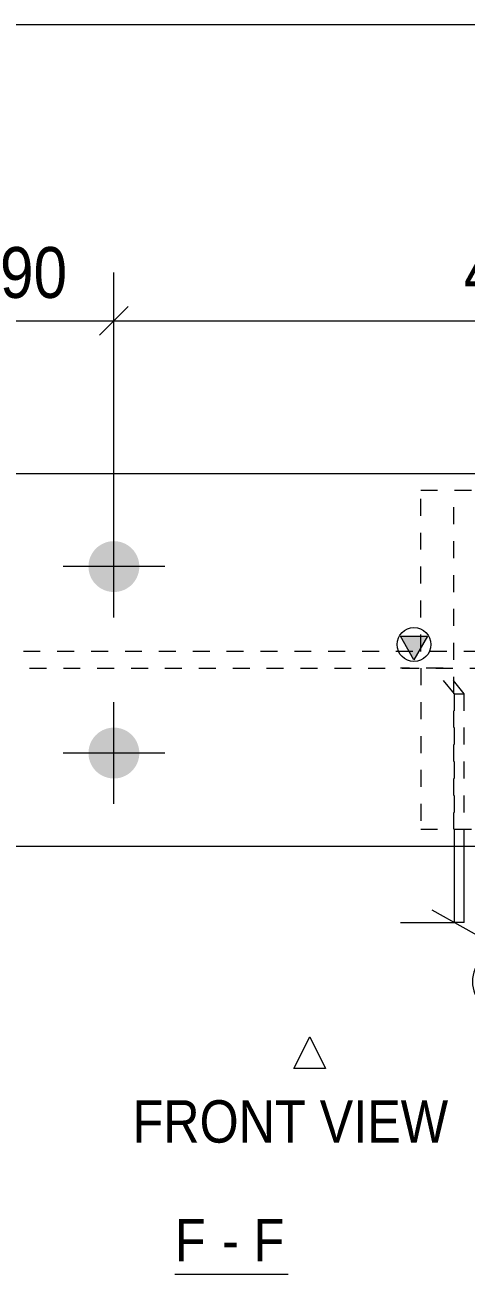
# Model space of a CAD drawing. Header units: millimetres. Extents: x 2 to 579, y 1 to 825.
# Drawn here: x 250.6 to 276.6, y 751.3 to 825 of the extents above; entities that cross this region are included whole.
import ezdxf

# ---------------------------------------------------------------- set-up
doc = ezdxf.new("R2010")
doc.units = ezdxf.units.MM
for name, pattern in [('XKITLINE00', [0]), ('XKITLINE01', [4, 1, -1, 1, -1]), ('XKITLINE03', [6, 3, -1, 1, -1])]:
    doc.linetypes.add(name, pattern=pattern)
for name, color, linetype, lineweight in [('Bolt', 3, 'Continuous', 0), ('Dimensions', 7, 'Continuous', 0), ('DrawingSheet', 5, 'Continuous', 0), ('OtherObjectType', 7, 'Continuous', 0), ('Part', 2, 'Continuous', 0), ('PartMark', 7, 'Continuous', 0)]:
    doc.layers.add(name, color=color, linetype=linetype, lineweight=lineweight)
doc.styles.add('ARIAL', font='ARIAL.TTF')

# ---------------------------------------------------------------- blocks, each defined once
blk = doc.blocks.new('*A126')
at = {"layer": 'Bolt'}
for points in [[(255.797, 791.55), (255.76, 791.552), (255.723, 791.554), (255.687, 791.557), (255.65, 791.561), (255.614, 791.566), (255.577, 791.572), (255.541, 791.579), (255.505, 791.586), (255.469, 791.595), (255.434, 791.604), (255.398, 791.615), (255.363, 791.626), (255.328, 791.638), (255.294, 791.651), (255.26, 791.664), (255.226, 791.679), (255.192, 791.694), (255.159, 791.71), (255.127, 791.727), (255.094, 791.745), (255.063, 791.763), (255.031, 791.783), (255, 791.803), (254.97, 791.824), (254.94, 791.845), (254.911, 791.867), (254.882, 791.89), (254.854, 791.914), (254.826, 791.939), (254.799, 791.964), (254.773, 791.989), (254.747, 792.016), (254.722, 792.043), (254.698, 792.07), (254.674, 792.098), (254.651, 792.127), (254.629, 792.156), (254.607, 792.186), (254.587, 792.217), (254.567, 792.248), (254.547, 792.279), (254.529, 792.311), (254.511, 792.343), (254.494, 792.376), (254.478, 792.409), (254.462, 792.442), (254.448, 792.476), (254.434, 792.51), (254.421, 792.545), (254.409, 792.579), (254.398, 792.615), (254.388, 792.65), (254.379, 792.686), (254.37, 792.721), (254.363, 792.757), (254.356, 792.794), (254.35, 792.83), (254.345, 792.866), (254.341, 792.903), (254.338, 792.94), (254.336, 792.976), (254.334, 793.013), (254.334, 793.05), (254.334, 793.087), (254.336, 793.124), (254.338, 793.16), (254.341, 793.197), (254.345, 793.234), (254.35, 793.27), (254.356, 793.306), (254.363, 793.343), (254.37, 793.379), (254.379, 793.414), (254.388, 793.45), (254.398, 793.485), (254.409, 793.521), (254.421, 793.555), (254.434, 793.59), (254.448, 793.624), (254.462, 793.658), (254.478, 793.691), (254.494, 793.724), (254.511, 793.757), (254.529, 793.789), (254.547, 793.821), (254.567, 793.852), (254.587, 793.883), (254.607, 793.914), (254.629, 793.944), (254.651, 793.973), (254.674, 794.002), (254.698, 794.03), (254.722, 794.057), (254.747, 794.084), (254.773, 794.111), (254.799, 794.136), (254.826, 794.161), (254.854, 794.186), (254.882, 794.21), (254.911, 794.233), (254.94, 794.255), (254.97, 794.276), (255, 794.297), (255.031, 794.317), (255.063, 794.337), (255.094, 794.355), (255.127, 794.373), (255.159, 794.39), (255.192, 794.406), (255.226, 794.421), (255.26, 794.436), (255.294, 794.449), (255.328, 794.462), (255.363, 794.474), (255.398, 794.485), (255.434, 794.496), (255.469, 794.505), (255.505, 794.514), (255.541, 794.521), (255.577, 794.528), (255.614, 794.534), (255.65, 794.539), (255.687, 794.543), (255.723, 794.546), (255.76, 794.548), (255.797, 794.55), (255.834, 794.55), (255.871, 794.55), (255.907, 794.548), (255.944, 794.546), (255.981, 794.543), (256.017, 794.539), (256.054, 794.534), (256.09, 794.528), (256.126, 794.521), (256.162, 794.514), (256.198, 794.505), (256.234, 794.496), (256.269, 794.485), (256.304, 794.474), (256.339, 794.462), (256.374, 794.449), (256.408, 794.436), (256.442, 794.421), (256.475, 794.406), (256.508, 794.39), (256.541, 794.373), (256.573, 794.355), (256.605, 794.337), (256.636, 794.317), (256.667, 794.297), (256.697, 794.276), (256.727, 794.255), (256.757, 794.233), (256.785, 794.21), (256.814, 794.186), (256.841, 794.161), (256.868, 794.136), (256.894, 794.111), (256.92, 794.084), (256.945, 794.057), (256.97, 794.03), (256.993, 794.002), (257.016, 793.973), (257.039, 793.944), (257.06, 793.914), (257.081, 793.883), (257.101, 793.852), (257.12, 793.821), (257.139, 793.789), (257.157, 793.757), (257.174, 793.724), (257.19, 793.691), (257.205, 793.658), (257.22, 793.624), (257.233, 793.59), (257.246, 793.555), (257.258, 793.521), (257.269, 793.485), (257.279, 793.45), (257.289, 793.414), (257.297, 793.379), (257.305, 793.343), (257.312, 793.306), (257.318, 793.27), (257.323, 793.234), (257.327, 793.197), (257.33, 793.16), (257.332, 793.124), (257.333, 793.087), (257.334, 793.05), (257.333, 793.013), (257.332, 792.976), (257.33, 792.94), (257.327, 792.903), (257.323, 792.866), (257.318, 792.83), (257.312, 792.794), (257.305, 792.757), (257.297, 792.721), (257.289, 792.686), (257.279, 792.65), (257.269, 792.615), (257.258, 792.579), (257.246, 792.545), (257.233, 792.51), (257.22, 792.476), (257.205, 792.442), (257.19, 792.409), (257.174, 792.376), (257.157, 792.343), (257.139, 792.311), (257.12, 792.279), (257.101, 792.248), (257.081, 792.217), (257.06, 792.186), (257.039, 792.156), (257.016, 792.127), (256.993, 792.098), (256.97, 792.07), (256.945, 792.043), (256.92, 792.016), (256.894, 791.989), (256.868, 791.964), (256.841, 791.939), (256.814, 791.914), (256.785, 791.89), (256.757, 791.867), (256.727, 791.845), (256.697, 791.824), (256.667, 791.803), (256.636, 791.783), (256.605, 791.763), (256.573, 791.745), (256.541, 791.727), (256.508, 791.71), (256.475, 791.694), (256.442, 791.679), (256.408, 791.664), (256.374, 791.651), (256.339, 791.638), (256.304, 791.626), (256.269, 791.615), (256.234, 791.604), (256.198, 791.595), (256.162, 791.586), (256.126, 791.579), (256.09, 791.572), (256.054, 791.566), (256.017, 791.561), (255.981, 791.557), (255.944, 791.554), (255.907, 791.552), (255.871, 791.55), (255.834, 791.55)], [(255.797, 780.55), (255.76, 780.552), (255.723, 780.554), (255.687, 780.557), (255.65, 780.561), (255.614, 780.566), (255.577, 780.572), (255.541, 780.579), (255.505, 780.586), (255.469, 780.595), (255.434, 780.604), (255.398, 780.615), (255.363, 780.626), (255.328, 780.638), (255.294, 780.651), (255.26, 780.664), (255.226, 780.679), (255.192, 780.694), (255.159, 780.71), (255.127, 780.727), (255.094, 780.745), (255.063, 780.763), (255.031, 780.783), (255, 780.803), (254.97, 780.824), (254.94, 780.845), (254.911, 780.867), (254.882, 780.89), (254.854, 780.914), (254.826, 780.939), (254.799, 780.964), (254.773, 780.989), (254.747, 781.016), (254.722, 781.043), (254.698, 781.07), (254.674, 781.098), (254.651, 781.127), (254.629, 781.156), (254.607, 781.186), (254.587, 781.217), (254.567, 781.248), (254.547, 781.279), (254.529, 781.311), (254.511, 781.343), (254.494, 781.376), (254.478, 781.409), (254.462, 781.442), (254.448, 781.476), (254.434, 781.51), (254.421, 781.545), (254.409, 781.579), (254.398, 781.615), (254.388, 781.65), (254.379, 781.686), (254.37, 781.721), (254.363, 781.757), (254.356, 781.794), (254.35, 781.83), (254.345, 781.866), (254.341, 781.903), (254.338, 781.94), (254.336, 781.976), (254.334, 782.013), (254.334, 782.05), (254.334, 782.087), (254.336, 782.124), (254.338, 782.16), (254.341, 782.197), (254.345, 782.234), (254.35, 782.27), (254.356, 782.306), (254.363, 782.343), (254.37, 782.379), (254.379, 782.414), (254.388, 782.45), (254.398, 782.485), (254.409, 782.521), (254.421, 782.555), (254.434, 782.59), (254.448, 782.624), (254.462, 782.658), (254.478, 782.691), (254.494, 782.724), (254.511, 782.757), (254.529, 782.789), (254.547, 782.821), (254.567, 782.852), (254.587, 782.883), (254.607, 782.914), (254.629, 782.944), (254.651, 782.973), (254.674, 783.002), (254.698, 783.03), (254.722, 783.057), (254.747, 783.084), (254.773, 783.111), (254.799, 783.136), (254.826, 783.161), (254.854, 783.186), (254.882, 783.21), (254.911, 783.233), (254.94, 783.255), (254.97, 783.276), (255, 783.297), (255.031, 783.317), (255.063, 783.337), (255.094, 783.355), (255.127, 783.373), (255.159, 783.39), (255.192, 783.406), (255.226, 783.421), (255.26, 783.436), (255.294, 783.449), (255.328, 783.462), (255.363, 783.474), (255.398, 783.485), (255.434, 783.496), (255.469, 783.505), (255.505, 783.514), (255.541, 783.521), (255.577, 783.528), (255.614, 783.534), (255.65, 783.539), (255.687, 783.543), (255.723, 783.546), (255.76, 783.548), (255.797, 783.55), (255.834, 783.55), (255.871, 783.55), (255.907, 783.548), (255.944, 783.546), (255.981, 783.543), (256.017, 783.539), (256.054, 783.534), (256.09, 783.528), (256.126, 783.521), (256.162, 783.514), (256.198, 783.505), (256.234, 783.496), (256.269, 783.485), (256.304, 783.474), (256.339, 783.462), (256.374, 783.449), (256.408, 783.436), (256.442, 783.421), (256.475, 783.406), (256.508, 783.39), (256.541, 783.373), (256.573, 783.355), (256.605, 783.337), (256.636, 783.317), (256.667, 783.297), (256.697, 783.276), (256.727, 783.255), (256.757, 783.233), (256.785, 783.21), (256.814, 783.186), (256.841, 783.161), (256.868, 783.136), (256.894, 783.111), (256.92, 783.084), (256.945, 783.057), (256.97, 783.03), (256.993, 783.002), (257.016, 782.973), (257.039, 782.944), (257.06, 782.914), (257.081, 782.883), (257.101, 782.852), (257.12, 782.821), (257.139, 782.789), (257.157, 782.757), (257.174, 782.724), (257.19, 782.691), (257.205, 782.658), (257.22, 782.624), (257.233, 782.59), (257.246, 782.555), (257.258, 782.521), (257.269, 782.485), (257.279, 782.45), (257.289, 782.414), (257.297, 782.379), (257.305, 782.343), (257.312, 782.306), (257.318, 782.27), (257.323, 782.234), (257.327, 782.197), (257.33, 782.16), (257.332, 782.124), (257.333, 782.087), (257.334, 782.05), (257.333, 782.013), (257.332, 781.976), (257.33, 781.94), (257.327, 781.903), (257.323, 781.866), (257.318, 781.83), (257.312, 781.794), (257.305, 781.757), (257.297, 781.721), (257.289, 781.686), (257.279, 781.65), (257.269, 781.615), (257.258, 781.579), (257.246, 781.545), (257.233, 781.51), (257.22, 781.476), (257.205, 781.442), (257.19, 781.409), (257.174, 781.376), (257.157, 781.343), (257.139, 781.311), (257.12, 781.279), (257.101, 781.248), (257.081, 781.217), (257.06, 781.186), (257.039, 781.156), (257.016, 781.127), (256.993, 781.098), (256.97, 781.07), (256.945, 781.043), (256.92, 781.016), (256.894, 780.989), (256.868, 780.964), (256.841, 780.939), (256.814, 780.914), (256.785, 780.89), (256.757, 780.867), (256.727, 780.845), (256.697, 780.824), (256.667, 780.803), (256.636, 780.783), (256.605, 780.763), (256.573, 780.745), (256.541, 780.727), (256.508, 780.71), (256.475, 780.694), (256.442, 780.679), (256.408, 780.664), (256.374, 780.651), (256.339, 780.638), (256.304, 780.626), (256.269, 780.615), (256.234, 780.604), (256.198, 780.595), (256.162, 780.586), (256.126, 780.579), (256.09, 780.572), (256.054, 780.566), (256.017, 780.561), (255.981, 780.557), (255.944, 780.554), (255.907, 780.552), (255.871, 780.55), (255.834, 780.55)]]:
    blk.add_hatch(color=3, dxfattribs=at).paths.add_polyline_path(points, flags=17)
at = {"layer": 'Bolt', "color": 3, "linetype": 'XKITLINE00', "lineweight": 0}
for p, q in [((255.834, 790.05), (255.834, 796.05)), ((258.834, 793.05), (252.834, 793.05)), ((255.834, 779.05), (255.834, 785.05)), ((258.834, 782.05), (252.834, 782.05))]:
    blk.add_line(p, q, dxfattribs=at)
blk = doc.blocks.new('*A129')
at = {"layer": 'Part'}
blk.add_hatch(color=2, dxfattribs=at).paths.add_polyline_path([(272.752, 788.95), (274.352, 788.95), (273.552, 787.55)], flags=17)
at = {"layer": 'Part', "color": 7, "linetype": 'XKITLINE01', "lineweight": 0}
for p, q in [((220.392, 797.55), (214.898, 797.55)), ((214.898, 797.55), (214.898, 777.55)), ((216.851, 788.05), (216.851, 797.55)), ((273.949, 788.05), (273.949, 797.55)), ((273.949, 797.55), (279.442, 797.55)), ((275.902, 777.55), (275.902, 797.55)), ((277.49, 788.05), (216.851, 788.05)), ((216.851, 777.55), (216.851, 787.05)), ((216.851, 787.05), (277.49, 787.05)), ((273.949, 787.05), (273.949, 777.55)), ((214.898, 777.55), (220.392, 777.55)), ((273.949, 777.55), (279.442, 777.55))]:
    blk.add_line(p, q, dxfattribs=at)
at = {"layer": 'Part', "color": 2, "linetype": 'XKITLINE00', "lineweight": 0}
for p, q in [((273.552, 787.55), (272.752, 788.95)), ((272.752, 788.95), (274.352, 788.95)), ((274.352, 788.95), (273.552, 787.55))]:
    blk.add_line(p, q, dxfattribs=at)
at = {"layer": 'Part', "color": 7, "linetype": 'XKITLINE03', "lineweight": 0}
blk.add_line((248.941, 787.55), (239.671, 787.55), dxfattribs=at)
at = {"layer": 'Part', "color": 2, "linetype": 'XKITLINE00', "lineweight": 0}
blk.add_circle((273.552, 788.45), 1, dxfattribs=at)
blk = doc.blocks.new('*A130')
at = {"layer": 'Part', "color": 2, "linetype": 'XKITLINE00', "lineweight": 0}
for p, q in [((202.903, 798.55), (344.806, 798.55)), ((202.903, 776.55), (344.806, 776.55))]:
    blk.add_line(p, q, dxfattribs=at)
blk = doc.blocks.new('*A135')
at = {"layer": 'Part', "color": 7, "linetype": 'XKITLINE01', "lineweight": 0}
for p, q in [((275.281, 787.05), (272.758, 787.05)), ((275.937, 785.55), (274.708, 787.05)), ((276.51, 785.55), (275.281, 787.05)), ((275.937, 776.55), (275.937, 785.55)), ((275.937, 785.55), (276.51, 785.55)), ((276.51, 776.55), (276.51, 785.55))]:
    blk.add_line(p, q, dxfattribs=at)
at = {"layer": 'Part', "color": 2, "linetype": 'XKITLINE00', "lineweight": 0}
for p, q in [((275.937, 772.05), (275.937, 776.55)), ((276.51, 772.05), (276.51, 776.55)), ((272.758, 772.05), (275.937, 772.05)), ((276.51, 772.05), (275.937, 772.05))]:
    blk.add_line(p, q, dxfattribs=at)
blk = doc.blocks.new('*A136')
at = {"layer": 'DrawingSheet', "color": 5, "linetype": 'XKITLINE00', "lineweight": 0}
blk.add_line((579, 825), (5, 825), dxfattribs=at)
blk = doc.blocks.new('*A317')
at = {"layer": 'Dimensions', "color": 7, "linetype": 'XKITLINE00', "lineweight": 0}
for p, q in [((246.834, 794.05), (246.834, 810.4)), ((255.834, 794.05), (255.834, 810.4)), ((247.682, 808.399), (245.985, 806.701)), ((256.682, 808.399), (254.985, 806.701)), ((246.834, 807.55), (255.834, 807.55))]:
    blk.add_line(p, q, dxfattribs=at)
at = {"layer": 'Dimensions', "color": 3}
for p in [(246.834, 807.55), (255.834, 807.55)]:
    blk.add_point(p, dxfattribs=at)
at = {"layer": 'Dimensions', "color": 3, "style": 'ARIAL', "width": 0.85}
blk.add_text('90', height=3, dxfattribs=at).set_placement((249.109, 808.9))
blk = doc.blocks.new('*A318')
at = {"layer": 'Dimensions', "color": 7, "linetype": 'XKITLINE00', "lineweight": 0}
for p, q in [((255.834, 794.05), (255.834, 810.4)), ((303.834, 794.05), (303.834, 810.4)), ((256.682, 808.399), (254.985, 806.701)), ((304.682, 808.399), (302.985, 806.701)), ((255.834, 807.55), (303.834, 807.55))]:
    blk.add_line(p, q, dxfattribs=at)
at = {"layer": 'Dimensions', "color": 3}
for p in [(255.834, 807.55), (303.834, 807.55)]:
    blk.add_point(p, dxfattribs=at)
at = {"layer": 'Dimensions', "color": 3, "style": 'ARIAL', "width": 0.85}
blk.add_text('480', height=3, dxfattribs=at).set_placement((276.496, 808.9))
blk = doc.blocks.new('*A323')
at = {"layer": 'PartMark', "color": 7, "linetype": 'XKITLINE00', "lineweight": 0}
for p, q in [((274.609, 772.81), (278.852, 770.417)), ((278.852, 770.417), (285.615, 770.417)), ((278.852, 766.717), (285.615, 766.717))]:
    blk.add_line(p, q, dxfattribs=at)
for centre, start, end in [((278.852, 768.567), 90, 270), ((285.615, 768.567), 270, 90)]:
    blk.add_arc(centre, 1.85, start, end, dxfattribs=at)
at = {"layer": 'PartMark', "color": 3, "style": 'ARIAL', "width": 0.85}
blk.add_text('416', height=2.5, dxfattribs=at).set_placement((279.452, 767.317))
blk = doc.blocks.new('*A330')
at = {"layer": 'OtherObjectType', "color": 7, "linetype": 'XKITLINE00', "lineweight": 0}
for p, q in [((266.462, 763.442), (267.4, 765.317)), ((267.4, 765.317), (268.337, 763.442)), ((267.4, 765.317), (267.4, 765.317)), ((268.337, 763.442), (266.462, 763.442)), ((259.434, 751.317), (266.116, 751.317))]:
    blk.add_line(p, q, dxfattribs=at)
at = {"layer": 'OtherObjectType', "color": 7, "style": 'ARIAL', "width": 0.85}
for s, p in [('FRONT VIEW', (256.936, 759.067)), ('F', (259.434, 752.067)), ('F', (264.08, 752.067)), ('-', (262.22, 752.067))]:
    blk.add_text(s, height=2.5, dxfattribs=at).set_placement(p)

msp = doc.modelspace()

# ---------------------------------------------------------------- block references
at = {"lineweight": 0}
for name in ['*A136', '*A317', '*A318', '*A130', '*A126', '*A135', '*A323']:
    msp.add_blockref(name, (0, 0), dxfattribs=at)
at = {"layer": 'OtherObjectType', "lineweight": 0}
msp.add_blockref('*A330', (0, 0), dxfattribs=at)
at = {"layer": 'Part', "lineweight": 0}
msp.add_blockref('*A129', (0, 0), dxfattribs=at)

doc.saveas('drawing.dxf')
